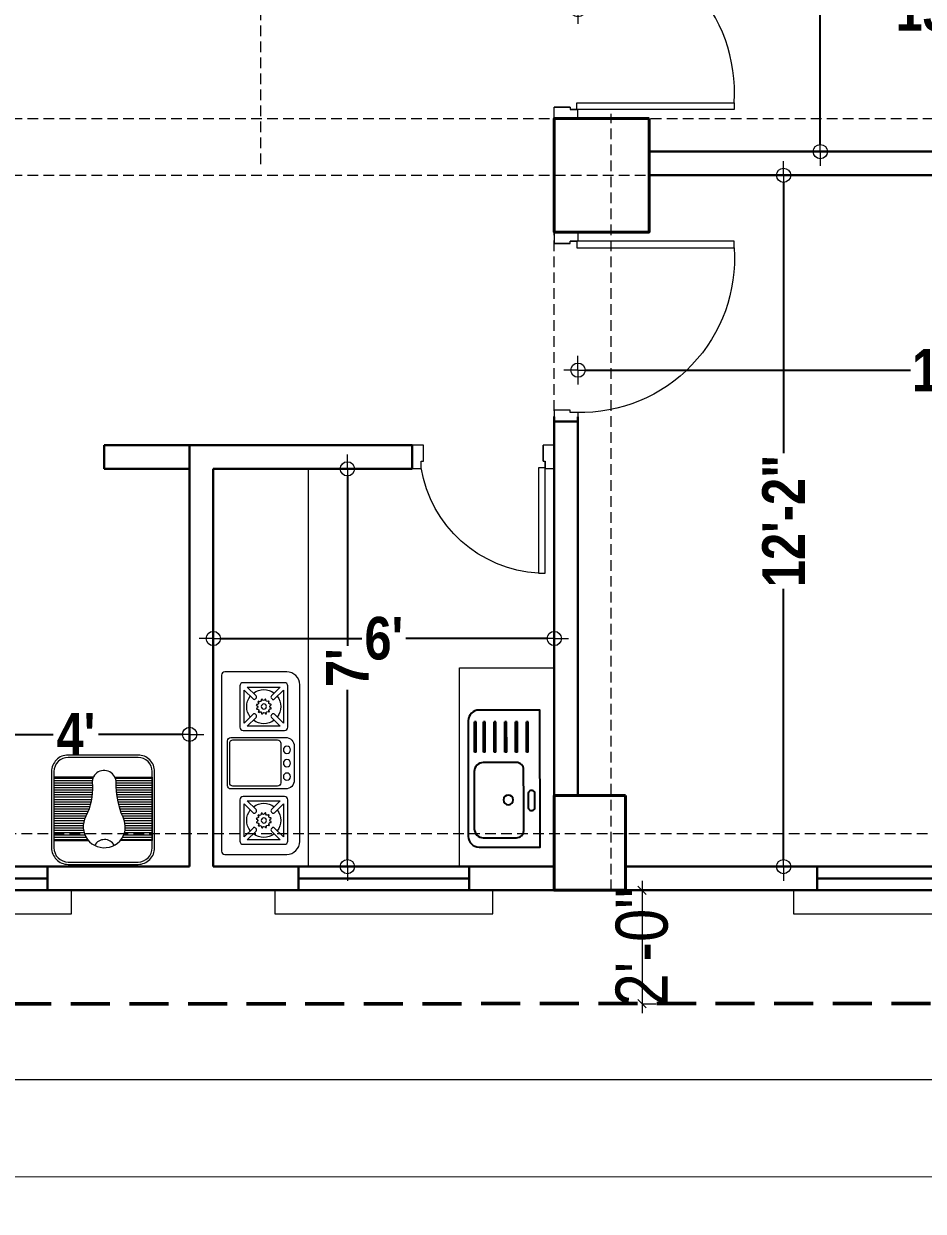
# Model space of a CAD drawing. Header units: inches. Extents: x 64086 to 138972, y -13497 to 16809.
# Drawn here: x 97572.8 to 97762.7, y -10913.1 to -10662.4 of the extents above; entities that cross this region are included whole.
import ezdxf

# ---------------------------------------------------------------- set-up
doc = ezdxf.new("R2010")
doc.units = ezdxf.units.IN
doc.header["$LTSCALE"] = 0.5
doc.header["$MEASUREMENT"] = 0
doc.header["$PDMODE"] = 2
doc.linetypes.add('DASHED', pattern=[0.75, 0.5, -0.25])
doc.layers.get('0').update_dxf_attribs({"lineweight": 13})
for name, color, linetype, lineweight in [('BEAM 2', 87, 'Continuous', 15), ('Boundary', 6, 'DASHED', 50), ('Column', 1, 'Continuous', 40), ('DIM', 5, 'Continuous', 13), ('e-tv+tel', 5, 'Continuous', 25), ('eq1', 113, 'Continuous', 25), ('f2', 94, 'Continuous', 25), ('fur', 42, 'Continuous', 15), ('FURNITUER', 45, 'Continuous', 15), ('P-BASIN1', 6, 'Continuous', 15), ('P-COMMODE', 6, 'Continuous', 15), ('railing', 30, 'Continuous', 15), ('Raling', 35, 'Continuous', 20), ('TEXT', 7, 'Continuous', 13), ('WALL', 7, 'Continuous', 30), ('Wall_20', 253, 'Continuous', 20)]:
    doc.layers.add(name, color=color, linetype=linetype, lineweight=lineweight)
doc.styles.add('1', font='ARIALN.TTF')
doc.styles.get("Standard").update_dxf_attribs({"font": 'ARIALNB.TTF'})
doc.dimstyles.new('Column Dim', dxfattribs={"dimtxt": 9, "dimasz": 1.5, "dimexe": 13.25, "dimexo": 11, "dimgap": 1, "dimtad": 0, "dimdec": 1, "dimzin": 0, "dimdsep": 46, "dimlunit": 4, "dimtxsty": 'Standard', "dimblk": 'DIM', "dimcen": 0, "dimse1": 1, "dimse2": 1, "dimclrd": 5, "dimclre": 5, "dimclrt": 7, "dimadec": 0, "dimazin": 0, "dimtfac": 1, "dimtdec": 1, "dimtofl": 0, "dimtmove": 2, "dimatfit": 3, "dimldrblk": 'DIM', "dimfxl": 1, "dimtolj": 1, "dimtzin": 0, "dimarcsym": 0})
doc.dimstyles.new('DIM-1-2', dxfattribs={"dimtxt": 8, "dimasz": 1.75, "dimexe": 3, "dimexo": 2, "dimgap": 3, "dimtad": 0, "dimdec": 0, "dimzin": 3, "dimdsep": 46, "dimlunit": 4, "dimtxsty": '1', "dimblk": 'OBLIQUE', "dimcen": 1, "dimdle": 2, "dimclrd": 256, "dimclre": 256, "dimclrt": 256, "dimadec": 0, "dimazin": 0, "dimtfac": 0.75, "dimtdec": 0, "dimtmove": 1, "dimatfit": 3, "dimldrblk": 'OBLIQUE', "dimfxl": 1, "dimtolj": 1, "dimtzin": 0, "dimlwd": -1, "dimlwe": -1, "dimarcsym": 0})

# ---------------------------------------------------------------- blocks, each defined once
blk = doc.blocks.new('door-3')
at = {"layer": 'railing'}
for p, q in [((98873.42, -21113.88), (98873.42, -21080.69)), ((98873.42, -21080.69), (98874.85, -21080.69)), ((98874.85, -21080.69), (98874.85, -21113.88)), ((98836.75, -21118.64), (98836.75, -21113.64)), ((98838.65, -21113.64), (98836.75, -21113.64)), ((98838.66, -21113.88), (98838.66, -21115.31)), ((98838.66, -21113.88), (98838.66, -21115.31)), ((98874.85, -21113.88), (98873.42, -21113.88)), ((98876.75, -21113.64), (98874.85, -21113.64)), ((98874.85, -21113.88), (98874.85, -21115.31)), ((98874.85, -21115.31), (98874.85, -21113.88)), ((98876.75, -21113.64), (98876.75, -21118.64)), ((98838.66, -21115.31), (98839.13, -21115.31)), ((98839.13, -21115.31), (98839.13, -21118.64)), ((98839.13, -21115.31), (98839.13, -21118.64)), ((98874.37, -21115.31), (98874.37, -21118.64)), ((98874.37, -21118.64), (98874.37, -21115.31)), ((98874.37, -21115.31), (98874.85, -21115.31)), ((98839.13, -21118.64), (98836.75, -21118.64)), ((98876.75, -21118.64), (98874.37, -21118.64))]:
    blk.add_line(p, q, dxfattribs=at)
blk.add_arc((98871.12, -21113.08), 32.47, 85.9343, 181.4162, dxfattribs=at)
blk = doc.blocks.new('toilet d')
at = {"layer": 'railing'}
for p, q in [((98951.72, -21113.88), (98951.72, -21091.64)), ((98951.72, -21091.64), (98953.15, -21091.64)), ((98953.15, -21091.64), (98953.15, -21113.88)), ((98925.06, -21118.64), (98925.06, -21113.64)), ((98927, -21113.64), (98925.06, -21113.64)), ((98926.96, -21113.88), (98926.96, -21115.31)), ((98926.96, -21113.88), (98926.96, -21115.31)), ((98953.15, -21113.88), (98951.72, -21113.88)), ((98955.06, -21113.64), (98953.15, -21113.64)), ((98953.15, -21113.88), (98953.15, -21115.31)), ((98953.15, -21115.31), (98953.15, -21113.88)), ((98955.06, -21113.64), (98955.06, -21118.64)), ((98926.96, -21115.31), (98927.44, -21115.31)), ((98927.44, -21115.31), (98927.44, -21118.64)), ((98927.44, -21115.31), (98927.44, -21118.64)), ((98952.68, -21115.31), (98952.68, -21118.64)), ((98952.68, -21118.64), (98952.68, -21115.31)), ((98952.68, -21115.31), (98953.15, -21115.31)), ((98927.44, -21118.64), (98925.06, -21118.64)), ((98955.06, -21118.64), (98952.68, -21118.64))]:
    blk.add_line(p, q, dxfattribs=at)
blk.add_arc((98953.17, -21118.15), 26.55, 93.112, 170.7406, dxfattribs=at)
blk = doc.blocks.new('_Oblique')
at = {"color": 0, "linetype": 'ByBlock', "lineweight": -2}
blk.add_line((-0.5, -0.5), (0.5, 0.5), dxfattribs=at)
blk = doc.blocks.new('*D552')
at = {"layer": 'Defpoints', "color": 0, "lineweight": 30, "ltscale": 3, "transparency": 16777216}
for p in [(96704.86, -10869.36), (98048.86, -10869.27), (98048.86, -10905.87)]:
    blk.add_point(p, dxfattribs=at)
at = {"layer": 'TEXT', "ltscale": 3, "transparency": 16777216}
for p, q in [((96704.86, -10903.96), (96704.86, -10908.96)), ((98048.86, -10903.87), (98048.86, -10908.87)), ((96702.86, -10905.96), (97355.28, -10905.91)), ((98050.86, -10905.87), (97398.45, -10905.91))]:
    blk.add_line(p, q, dxfattribs=at)
at = {"layer": 'TEXT', "ltscale": 3, "transparency": 16777216, "xscale": 1.75, "yscale": 1.75, "zscale": 1.75}
for p, rotation in [((96704.86, -10905.96), 180.0039345522628), ((98048.86, -10905.87), 0.003934552262808667)]:
    blk.add_blockref('_Oblique', p, dxfattribs=dict(at, rotation=rotation))
at = {"layer": 'TEXT', "ltscale": 3, "transparency": 16777216, "insert": (97376.86, -10905.91), "char_height": 11, "attachment_point": 5, "rotation": 0.0039, "style": '1'}
blk.add_mtext('\\A1;112\'-0"', dxfattribs=at)
blk = doc.blocks.new('*D555')
at = {"layer": 'Defpoints', "color": 0, "lineweight": 30, "ltscale": 3, "transparency": 16777216}
for p in [(97703.33, -10845.36), (97703.33, -10869.3), (97703.33, -10869.3)]:
    blk.add_point(p, dxfattribs=at)
at = {"layer": 'TEXT', "ltscale": 3, "transparency": 16777216}
for p, q in [((97703.33, -10843.36), (97703.33, -10871.3)), ((97703.33, -10845.36), (97706.33, -10845.36)), ((97703.33, -10869.3), (97706.33, -10869.3))]:
    blk.add_line(p, q, dxfattribs=at)
at = {"layer": 'TEXT', "ltscale": 3, "transparency": 16777216, "xscale": 1.75, "yscale": 1.75, "zscale": 1.75}
for p, rotation in [((97703.33, -10845.36), 90), ((97703.33, -10869.3), 270)]:
    blk.add_blockref('_Oblique', p, dxfattribs=dict(at, rotation=rotation))
at = {"layer": 'TEXT', "ltscale": 3, "transparency": 16777216, "insert": (97703.33, -10857.33), "char_height": 11, "attachment_point": 5, "rotation": 90, "style": '1'}
blk.add_mtext('\\A1;2\'-0"', dxfattribs=at)
blk = doc.blocks.new('*D556')
at = {"layer": 'Defpoints', "color": 0, "lineweight": 30, "ltscale": 3, "transparency": 16777216}
for p in [(97916.83, -10845.36), (96729.83, -10852.36), (97916.83, -10885.36)]:
    blk.add_point(p, dxfattribs=at)
at = {"layer": 'TEXT', "ltscale": 3, "transparency": 16777216}
for p, q in [((96727.83, -10885.36), (97301.32, -10885.36)), ((96729.83, -10883.36), (96729.83, -10888.36)), ((97918.83, -10885.36), (97345.34, -10885.36)), ((97916.83, -10883.36), (97916.83, -10888.36))]:
    blk.add_line(p, q, dxfattribs=at)
at = {"layer": 'TEXT', "ltscale": 3, "transparency": 16777216, "xscale": 1.75, "yscale": 1.75, "zscale": 1.75, "rotation": 180}
blk.add_blockref('_Oblique', (96729.83, -10885.36), dxfattribs=at)
at = {"layer": 'TEXT', "ltscale": 3, "transparency": 16777216, "xscale": 1.75, "yscale": 1.75, "zscale": 1.75}
blk.add_blockref('_Oblique', (97916.83, -10885.36), dxfattribs=at)
at = {"layer": 'TEXT', "ltscale": 3, "transparency": 16777216, "insert": (97323.33, -10885.36), "char_height": 11, "attachment_point": 5, "style": '1'}
blk.add_mtext('\\A1;98\'-11"', dxfattribs=at)
blk = doc.blocks.new('RFG')
at = {"layer": 'eq1'}
for p, q in [((58975.63, -1234.82), (58975.16, -1234.82)), ((58978, -1234.82), (58977.52, -1234.82)), ((58980.84, -1234.82), (58980.36, -1234.82)), ((58983.67, -1234.82), (58983.2, -1234.82)), ((58986.51, -1234.82), (58986.04, -1234.82)), ((58989.35, -1234.82), (58988.88, -1234.82)), ((58975.63, -1242.84), (58975.16, -1242.84)), ((58978, -1242.84), (58977.52, -1242.84)), ((58980.84, -1242.84), (58980.36, -1242.84)), ((58983.67, -1242.84), (58983.2, -1242.84)), ((58986.51, -1242.84), (58986.04, -1242.84)), ((58989.35, -1242.84), (58988.88, -1242.84))]:
    blk.add_line(p, q, dxfattribs=at)
for points in [[(58976.37, -1209.78), (58992.47, -1209.78), (58992.45, -1245.97), (58976.37, -1245.97, -0.414214), (58973.53, -1243.14), (58973.53, -1212.62, -0.414214)], [(58988.15, -1221.65), (58988.15, -1230.22, -0.414214), (58986.26, -1232.11), (58977.49, -1232.11, -0.414214), (58975.12, -1229.74), (58975.12, -1214.61, -0.414214), (58977.49, -1212.24), (58986.26, -1212.24, -0.414214), (58988.15, -1214.13)], [(58990.06, -1219.46), (58990.42, -1219.46, -0.414214), (58991.13, -1220.17), (58991.13, -1223.99, -0.414214), (58990.42, -1224.7), (58990.06, -1224.7, -0.414214), (58989.35, -1223.99), (58989.35, -1220.17, -0.414214)]]:
    blk.add_lwpolyline(points, format="xyb", close=True, dxfattribs=at)
for points in [[(58975.16, -1234.82), (58975.16, -1242.84)], [(58975.63, -1234.82), (58975.63, -1242.84)], [(58977.52, -1234.82), (58977.52, -1242.84)], [(58978, -1234.82), (58978, -1242.84)], [(58980.36, -1234.82), (58980.36, -1242.84)], [(58980.84, -1234.82), (58980.84, -1242.84)], [(58983.2, -1234.82), (58983.2, -1242.84)], [(58983.67, -1234.82), (58983.67, -1242.84)], [(58986.04, -1234.82), (58986.04, -1242.84)], [(58986.51, -1234.82), (58986.51, -1242.84)], [(58988.88, -1234.82), (58988.88, -1242.84)], [(58989.35, -1234.82), (58989.35, -1242.84)]]:
    blk.add_lwpolyline(points, dxfattribs=at)
blk.add_circle((58984.09, -1222.25), 1.28, dxfattribs=at)
blk = doc.blocks.new('A$C31E24FA5')
at = {"layer": 'fur'}
for p, q in [((0.5, 17.93), (7.16, 17.93)), ((14.06, 17.93), (21.26, 17.93)), ((0.5, 17.43), (6.8, 17.43)), ((0.5, 16.93), (6.54, 16.93)), ((0.5, 16.43), (6.35, 16.43)), ((0.5, 15.93), (6.23, 15.93)), ((0.5, 15.43), (6.2, 15.43)), ((14.42, 17.43), (21.26, 17.43)), ((14.68, 16.93), (21.26, 16.93)), ((14.87, 16.43), (21.26, 16.43)), ((14.99, 15.93), (21.26, 15.93)), ((15.06, 15.43), (21.26, 15.43)), ((0.5, 14.93), (6.21, 14.93)), ((0.5, 14.43), (6.27, 14.43)), ((0.5, 13.93), (6.37, 13.93)), ((0.5, 13.43), (6.52, 13.43)), ((0.5, 12.93), (6.71, 12.93)), ((14.5, 12.93), (21.26, 12.93)), ((14.74, 13.43), (21.26, 13.43)), ((14.91, 13.93), (21.26, 13.93)), ((15.02, 14.43), (21.26, 14.43)), ((15.06, 14.93), (21.26, 14.93)), ((0.5, 12.43), (6.97, 12.43)), ((0.5, 11.93), (7.17, 11.93)), ((0.5, 11.43), (7.32, 11.43)), ((0.5, 10.93), (7.45, 10.93)), ((0.5, 10.43), (7.57, 10.43)), ((13.57, 10.43), (21.26, 10.43)), ((13.71, 10.93), (21.26, 10.93)), ((13.87, 11.43), (21.26, 11.43)), ((14.06, 11.93), (21.26, 11.93)), ((14.27, 12.43), (21.26, 12.43)), ((0.5, 9.93), (7.68, 9.93)), ((0.5, 9.43), (7.78, 9.43)), ((0.5, 8.93), (7.87, 8.93)), ((0.5, 8.43), (7.94, 8.43)), ((0.5, 7.93), (8, 7.93)), ((13.16, 7.93), (21.26, 7.93)), ((13.21, 8.43), (21.26, 8.43)), ((13.27, 8.93), (21.26, 8.93)), ((13.35, 9.43), (21.26, 9.43)), ((13.45, 9.93), (21.26, 9.93)), ((0.5, 7.43), (8.06, 7.43)), ((0.5, 6.93), (8.1, 6.93)), ((0.5, 6.43), (8.12, 6.43)), ((0.5, 5.93), (8.14, 5.93)), ((0.5, 5.43), (8.16, 5.43)), ((13.13, 6.93), (21.26, 6.93)), ((13.14, 7.43), (21.26, 7.43)), ((13.15, 6.43), (21.26, 6.43)), ((13.18, 5.43), (21.26, 5.43)), ((13.21, 5.93), (21.26, 5.93)), ((0.5, 4.93), (8.29, 4.93)), ((13.06, 4.93), (21.26, 4.93))]:
    blk.add_line(p, q, dxfattribs=at)
for points in [[(3.5, 0), (18.26, 0, 0.414214), (21.76, 3.5), (21.76, 19.59, 0.414214), (18.26, 23.09), (3.5, 23.09, 0.414214), (0, 19.59), (0, 3.5, 0.414214)], [(3.5, 0.5), (18.26, 0.5, 0.414214), (21.26, 3.5), (21.26, 19.59, 0.414214), (18.26, 22.59), (3.5, 22.59, 0.414214), (0.5, 19.59), (0.5, 3.5, 0.414214)], [(14.5, 12.93, 1.187601), (6.22, 15.87, 0.159476), (7.07, 12.25, -0.071892), (8.14, 5.92, 1.143323), (13.15, 6.33, -0.127468)]]:
    blk.add_lwpolyline(points, format="xyb", close=True, dxfattribs=at)
for points in [[(8.4, 4.67), (0.5, 4.67), (0.5, 18.07), (7.27, 18.07)], [(12.95, 4.67), (21.26, 4.67), (21.26, 18.07), (13.95, 18.07)]]:
    blk.add_lwpolyline(points, dxfattribs=at)
blk.add_arc((10.58, 20.16), 2.31, 208.2976, 332.3555, dxfattribs=at)
blk = doc.blocks.new('BURNER')
at = {"layer": 'fur'}
for points in [[(-21, -15), (-21, -0.75, -0.414214), (-20.25, 0), (20.25, 0, -0.414214), (21, -0.75), (21, -15, -0.414214), (18, -18), (-18, -18, -0.414214)], [(-5.9, -2.13), (-5.9, -14.72, 0.414214), (-3.9, -16.72), (3.94, -16.72, 0.414214), (5.94, -14.72), (5.94, -2.13, 0.414214), (5.19, -1.38), (-5.15, -1.38, 0.414214)], [(-5.32, -2.63), (-5.32, -12.88, 0.414214), (-4.57, -13.63), (4.53, -13.63, 0.414214), (5.28, -12.88), (5.28, -2.63, 0.414214), (4.53, -1.88), (-4.57, -1.88, 0.414214)], [(-18.5, -14.47), (-18.5, -4.97, -0.414214), (-17.75, -4.22), (-8.25, -4.22, -0.414214), (-7.5, -4.97), (-7.5, -14.47, -0.414214), (-8.25, -15.22), (-17.75, -15.22, -0.414214)], [(-17.5, -5.93), (-17.5, -13.51), (-15.47, -11.48, -0.414214), (-14.91, -11.48), (-14.76, -11.62, -0.414214), (-14.76, -12.19), (-16.79, -14.22), (-9.21, -14.22), (-11.24, -12.19, -0.414214), (-11.24, -11.62), (-11.1, -11.48, -0.414214), (-10.53, -11.48), (-8.5, -13.51), (-8.5, -5.93), (-10.53, -7.96, -0.414214), (-11.1, -7.96), (-11.24, -7.81, -0.414214), (-11.24, -7.25), (-9.21, -5.22), (-16.79, -5.22), (-14.76, -7.25, -0.414214), (-14.76, -7.81), (-14.91, -7.96, -0.414214), (-15.47, -7.96)], [(7.67, -14.47), (7.67, -4.97, -0.414214), (8.42, -4.22), (17.92, -4.22, -0.414214), (18.67, -4.97), (18.67, -14.47, -0.414214), (17.92, -15.22), (8.42, -15.22, -0.414214)], [(8.67, -5.93), (8.67, -13.51), (10.7, -11.48, -0.414214), (11.26, -11.48), (11.4, -11.62, -0.414214), (11.4, -12.19), (9.37, -14.22), (16.96, -14.22), (14.93, -12.19, -0.414214), (14.93, -11.62), (15.07, -11.48, -0.414214), (15.64, -11.48), (17.67, -13.51), (17.67, -5.93), (15.64, -7.96, -0.414214), (15.07, -7.96), (14.93, -7.81, -0.414214), (14.93, -7.25), (16.96, -5.22), (9.37, -5.22), (11.4, -7.25, -0.414214), (11.4, -7.81), (11.26, -7.96, -0.414214), (10.7, -7.96)], [(-13.5, -8.05, -0.029973), (-13.29, -8, 0.921201), (-12.6, -8.03, -0.029973), (-12.4, -8.09, 0.921201), (-11.8, -8.46, -0.029973), (-11.66, -8.61, 0.921201), (-11.33, -9.22, -0.029973), (-11.29, -9.43, 0.921201), (-11.31, -10.12, -0.029973), (-11.37, -10.32, 0.921201), (-11.74, -10.91, -0.029973), (-11.89, -11.06, 0.921201), (-12.51, -11.39, -0.029973), (-12.71, -11.43, 0.921201), (-13.4, -11.41, -0.029973), (-13.6, -11.35, 0.921201), (-14.2, -10.98, -0.029973), (-14.34, -10.83, 0.921201), (-14.67, -10.21, -0.029973), (-14.71, -10.01, 0.921201), (-14.69, -9.31, -0.029973), (-14.63, -9.11, 0.921201), (-14.26, -8.52, -0.029973), (-14.11, -8.38, 0.921201)], [(12.67, -8.05, -0.029973), (12.87, -8, 0.921201), (13.57, -8.03, -0.029973), (13.77, -8.09, 0.921201), (14.36, -8.46, -0.029973), (14.51, -8.61, 0.921201), (14.83, -9.22, -0.029973), (14.88, -9.43, 0.921201), (14.86, -10.12, -0.029973), (14.8, -10.32, 0.921201), (14.43, -10.91, -0.029973), (14.28, -11.06, 0.921201), (13.66, -11.39, -0.029973), (13.46, -11.43, 0.921201), (12.76, -11.41, -0.029973), (12.56, -11.35, 0.921201), (11.97, -10.98, -0.029973), (11.83, -10.83, 0.921201), (11.5, -10.21, -0.029973), (11.45, -10.01, 0.921201), (11.48, -9.31, -0.029973), (11.54, -9.11, 0.921201), (11.91, -8.52, -0.029973), (12.06, -8.38, 0.921201)]]:
    blk.add_lwpolyline(points, format="xyb", close=True, dxfattribs=at)
for centre, radius in [((-13.01, -9.75), 0.597), ((13.19, -9.75), 0.597), ((-3.07, -15.05), 0.834), ((0.02, -15.05), 0.834), ((3.11, -15.05), 0.834)]:
    blk.add_circle(centre, radius, dxfattribs=at)
for centre, start, end in [((-13, -9.72), 142.3105, 217.6895), ((-13, -9.72), 52.3105, 127.6895), ((-13, -9.72), 322.3105, 37.6895), ((13.17, -9.72), 142.3105, 217.6895), ((13.17, -9.72), 52.3105, 127.6895), ((13.17, -9.72), 322.3105, 37.6895), ((-13, -9.72), 232.3105, 307.6895), ((13.17, -9.72), 232.3105, 307.6895)]:
    blk.add_arc(centre, 3.93, start, end, dxfattribs=at)
blk = doc.blocks.new('DIM')
at = {"layer": 'DIM'}
for q in [(0, 2), (-2, 0), (0, -2), (2, 0)]:
    blk.add_line((0, 0), q, dxfattribs=at)
blk.add_circle((0, 0), 1, dxfattribs=at)
blk = doc.blocks.new('*D627')
at = {"layer": 'Defpoints', "color": 0, "lineweight": 30, "ltscale": 15, "transparency": 16777216}
for p in [(97740.97, -10571), (97740.97, -10689.36), (97740.97, -10689.36)]:
    blk.add_point(p, dxfattribs=at)
at = {"layer": 'WALL', "color": 5, "lineweight": -2, "ltscale": 15, "transparency": 16777216}
for p, q in [((97740.97, -10572.5), (97740.97, -10612.88)), ((97740.97, -10687.86), (97740.97, -10647.48))]:
    blk.add_line(p, q, dxfattribs=at)
at = {"layer": 'WALL', "color": 5, "lineweight": -2, "ltscale": 15, "transparency": 16777216, "xscale": 1.5, "yscale": 1.5, "zscale": 1.5}
for p, rotation in [((97740.97, -10571), 90), ((97740.97, -10689.36), 270)]:
    blk.add_blockref('DIM', p, dxfattribs=dict(at, rotation=rotation))
at = {"layer": 'WALL', "color": 7, "lineweight": 30, "ltscale": 15, "transparency": 16777216, "insert": (97740.97, -10630.18), "char_height": 9, "attachment_point": 5, "rotation": 90}
blk.add_mtext('\\A1;9\'-10{\\H1x;\\S1/2;}"', dxfattribs=at)
blk = doc.blocks.new('*D628')
at = {"layer": 'Defpoints', "color": 0, "lineweight": 30, "ltscale": 15, "transparency": 16777216}
for p in [(97737.95, -10694.36), (97733.21, -10840.36), (97737.95, -10840.36)]:
    blk.add_point(p, dxfattribs=at)
at = {"layer": 'WALL', "color": 5, "lineweight": -2, "ltscale": 15, "transparency": 16777216}
for p, q in [((97733.21, -10695.86), (97733.21, -10753.04)), ((97733.21, -10838.86), (97733.21, -10781.69))]:
    blk.add_line(p, q, dxfattribs=at)
at = {"layer": 'WALL', "color": 5, "lineweight": -2, "ltscale": 15, "transparency": 16777216, "xscale": 1.5, "yscale": 1.5, "zscale": 1.5}
for p, rotation in [((97733.21, -10694.36), 90), ((97733.21, -10840.36), 270)]:
    blk.add_blockref('DIM', p, dxfattribs=dict(at, rotation=rotation))
at = {"layer": 'WALL', "color": 7, "lineweight": 30, "ltscale": 15, "transparency": 16777216, "insert": (97733.21, -10767.36), "char_height": 9, "attachment_point": 5, "rotation": 90}
blk.add_mtext('\\A1;12\'-2"', dxfattribs=at)
blk = doc.blocks.new('*D629')
at = {"layer": 'Defpoints', "color": 0, "lineweight": 30, "ltscale": 15, "transparency": 16777216}
for p in [(97858.83, -10735.52), (97689.81, -10812.45), (97858.83, -10812.45)]:
    blk.add_point(p, dxfattribs=at)
at = {"layer": 'WALL', "color": 5, "lineweight": -2, "ltscale": 15, "transparency": 16777216}
for p, q in [((97691.31, -10735.52), (97760, -10735.52)), ((97857.33, -10735.52), (97788.64, -10735.52))]:
    blk.add_line(p, q, dxfattribs=at)
at = {"layer": 'WALL', "color": 5, "lineweight": -2, "ltscale": 15, "transparency": 16777216, "xscale": 1.5, "yscale": 1.5, "zscale": 1.5, "rotation": 180}
blk.add_blockref('DIM', (97689.81, -10735.52), dxfattribs=at)
at = {"layer": 'WALL', "color": 5, "lineweight": -2, "ltscale": 15, "transparency": 16777216, "xscale": 1.5, "yscale": 1.5, "zscale": 1.5}
blk.add_blockref('DIM', (97858.83, -10735.52), dxfattribs=at)
at = {"layer": 'WALL', "color": 7, "lineweight": 30, "ltscale": 15, "transparency": 16777216, "insert": (97774.32, -10735.52), "char_height": 9, "attachment_point": 5}
blk.add_mtext('\\A1;14\'-1"', dxfattribs=at)
blk = doc.blocks.new('*D632')
at = {"layer": 'Defpoints', "color": 0, "lineweight": 30, "ltscale": 15, "transparency": 16777216}
for p in [(97689.81, -10590.36), (97851.83, -10590.36), (97689.81, -10659.41)]:
    blk.add_point(p, dxfattribs=at)
at = {"layer": 'WALL', "color": 5, "lineweight": -2, "ltscale": 15, "transparency": 16777216}
for p, q in [((97691.31, -10659.41), (97756.5, -10659.41)), ((97850.33, -10659.41), (97785.14, -10659.41))]:
    blk.add_line(p, q, dxfattribs=at)
at = {"layer": 'WALL', "color": 5, "lineweight": -2, "ltscale": 15, "transparency": 16777216, "xscale": 1.5, "yscale": 1.5, "zscale": 1.5, "rotation": 180}
blk.add_blockref('DIM', (97689.81, -10659.41), dxfattribs=at)
at = {"layer": 'WALL', "color": 5, "lineweight": -2, "ltscale": 15, "transparency": 16777216, "xscale": 1.5, "yscale": 1.5, "zscale": 1.5}
blk.add_blockref('DIM', (97851.83, -10659.41), dxfattribs=at)
at = {"layer": 'WALL', "color": 7, "lineweight": 30, "ltscale": 15, "transparency": 16777216, "insert": (97770.82, -10659.41), "char_height": 9, "attachment_point": 5}
blk.add_mtext('\\A1;13\'-6"', dxfattribs=at)
blk = doc.blocks.new('*D640')
at = {"layer": 'Defpoints', "color": 0, "lineweight": 30, "ltscale": 15, "transparency": 16777216}
for p in [(97607.82, -10812.43), (97559.82, -10820.54), (97607.82, -10820.54)]:
    blk.add_point(p, dxfattribs=at)
at = {"layer": 'WALL', "color": 5, "lineweight": -2, "ltscale": 15, "transparency": 16777216}
for p, q in [((97561.32, -10812.43), (97579.05, -10812.43)), ((97606.32, -10812.43), (97588.6, -10812.43))]:
    blk.add_line(p, q, dxfattribs=at)
at = {"layer": 'WALL', "color": 5, "lineweight": -2, "ltscale": 15, "transparency": 16777216, "xscale": 1.5, "yscale": 1.5, "zscale": 1.5, "rotation": 180}
blk.add_blockref('DIM', (97559.82, -10812.43), dxfattribs=at)
at = {"layer": 'WALL', "color": 5, "lineweight": -2, "ltscale": 15, "transparency": 16777216, "xscale": 1.5, "yscale": 1.5, "zscale": 1.5}
blk.add_blockref('DIM', (97607.82, -10812.43), dxfattribs=at)
at = {"layer": 'WALL', "color": 7, "lineweight": 30, "ltscale": 15, "transparency": 16777216, "insert": (97583.82, -10812.43), "char_height": 9, "attachment_point": 5}
blk.add_mtext("\\A1;4'", dxfattribs=at)
blk = doc.blocks.new('*D641')
at = {"layer": 'Defpoints', "color": 0, "lineweight": 30, "ltscale": 15, "transparency": 16777216}
for p in [(97612.82, -10784.34), (97684.81, -10785.36), (97684.81, -10792.18)]:
    blk.add_point(p, dxfattribs=at)
at = {"layer": 'WALL', "color": 5, "lineweight": -2, "ltscale": 15, "transparency": 16777216}
for p, q in [((97614.32, -10792.18), (97644.17, -10792.18)), ((97683.31, -10792.18), (97653.47, -10792.18))]:
    blk.add_line(p, q, dxfattribs=at)
at = {"layer": 'WALL', "color": 5, "lineweight": -2, "ltscale": 15, "transparency": 16777216, "xscale": 1.5, "yscale": 1.5, "zscale": 1.5, "rotation": 180}
blk.add_blockref('DIM', (97612.82, -10792.18), dxfattribs=at)
at = {"layer": 'WALL', "color": 5, "lineweight": -2, "ltscale": 15, "transparency": 16777216, "xscale": 1.5, "yscale": 1.5, "zscale": 1.5}
blk.add_blockref('DIM', (97684.81, -10792.18), dxfattribs=at)
at = {"layer": 'WALL', "color": 7, "lineweight": 30, "ltscale": 15, "transparency": 16777216, "insert": (97648.82, -10792.18), "char_height": 9, "attachment_point": 5}
blk.add_mtext("\\A1;6'", dxfattribs=at)
blk = doc.blocks.new('*D642')
at = {"layer": 'Defpoints', "color": 0, "lineweight": 30, "ltscale": 15, "transparency": 16777216}
for p in [(97641.14, -10756.36), (97641.14, -10840.36), (97641.14, -10840.36)]:
    blk.add_point(p, dxfattribs=at)
at = {"layer": 'WALL', "color": 5, "lineweight": -2, "ltscale": 15, "transparency": 16777216}
for p, q in [((97641.14, -10757.86), (97641.14, -10793.71)), ((97641.14, -10838.86), (97641.14, -10803.01))]:
    blk.add_line(p, q, dxfattribs=at)
at = {"layer": 'WALL', "color": 5, "lineweight": -2, "ltscale": 15, "transparency": 16777216, "xscale": 1.5, "yscale": 1.5, "zscale": 1.5}
for p, rotation in [((97641.14, -10756.36), 90), ((97641.14, -10840.36), 270)]:
    blk.add_blockref('DIM', p, dxfattribs=dict(at, rotation=rotation))
at = {"layer": 'WALL', "color": 7, "lineweight": 30, "ltscale": 15, "transparency": 16777216, "insert": (97641.14, -10798.36), "char_height": 9, "attachment_point": 5, "rotation": 90}
blk.add_mtext("\\A1;7'", dxfattribs=at)

msp = doc.modelspace()

# ---------------------------------------------------------------- linework, layer by layer
at = {"layer": 'BEAM 2', "linetype": 'DASHED', "ltscale": 9}
for p, q in [((97622.81, -10399.5), (97622.81, -10692.36)), ((96729.83, -10682.36), (97904.83, -10682.36)), ((97684.81, -10845.36), (97684.81, -10681.36)), ((97696.81, -10845.36), (97696.81, -10681.36)), ((96729.83, -10694.36), (97904.83, -10694.36)), ((97342.82, -10833.36), (97910.83, -10833.36)), ((97342.82, -10845.36), (97910.83, -10845.36))]:
    msp.add_line(p, q, dxfattribs=at)
at = {"layer": 'Boundary', "color": 1, "ltscale": 33}
msp.add_lwpolyline([(97905.27, -10264.28), (98048.86, -10869.27), (96704.86, -10869.36), (96705.27, -10265.36), (97905.27, -10264.28)], dxfattribs=at)
at = {"layer": 'Column'}
for points in [[(97704.81, -10682.36), (97684.81, -10682.36), (97684.81, -10706.36), (97704.81, -10706.36)], [(97704.81, -10682.36), (97684.81, -10682.36), (97684.81, -10706.36), (97704.81, -10706.36)], [(97699.81, -10825.36), (97684.81, -10825.36), (97684.81, -10845.36), (97699.81, -10845.36)], [(97699.81, -10825.36), (97684.81, -10825.36), (97684.81, -10845.36), (97699.81, -10845.36)], [(97699.81, -10825.36), (97684.81, -10825.36), (97684.81, -10845.36), (97699.81, -10845.36)]]:
    msp.add_lwpolyline(points, close=True, dxfattribs=at)
at = {"layer": 'e-tv+tel', "lineweight": 30}
for p, q in [((97666.82, -10840.36), (97630.82, -10840.36)), ((97740.32, -10840.36), (97800.32, -10840.36)), ((97559.82, -10842.86), (97577.82, -10842.86)), ((97666.82, -10842.86), (97630.82, -10842.86)), ((97740.32, -10842.86), (97800.32, -10842.86)), ((97666.82, -10845.36), (97630.82, -10845.36)), ((97740.32, -10845.36), (97800.32, -10845.36))]:
    msp.add_line(p, q, dxfattribs=at)
msp.add_lwpolyline([(97559.82, -10845.36), (97559.82, -10840.36), (97577.82, -10840.36), (97577.82, -10845.36)], close=True, dxfattribs=at)
at = {"layer": 'FURNITUER', "lineweight": 30, "ltscale": 15}
msp.add_lwpolyline([(97427.85, -10616.71), (97427.85, -10552.05), (97625.31, -10552.05), (97625.31, -10568.55), (97831.84, -10568.55), (97831.84, -10566), (97883.01, -10566), (97895.05, -10662.35), (97899.85, -10662.36), (97896.77, -10751.16), (97916.83, -10751.36), (97916.83, -10845.36), (97354.82, -10845.36), (97354.62, -10821.36), (97352.82, -10821.36), (97352.82, -10771.36), (97424.82, -10771.36), (97424.82, -10682.36), (97424.83, -10616.72), (97427.85, -10616.71)], dxfattribs=at)
at = {"layer": 'P-BASIN1', "lineweight": 40}
for points in [[(97704.81, -10682.36), (97684.81, -10682.36), (97684.81, -10706.36), (97704.81, -10706.36)], [(97699.81, -10825.36), (97684.81, -10825.36), (97684.81, -10845.36), (97699.81, -10845.36)]]:
    msp.add_lwpolyline(points, close=True, dxfattribs=at)
at = {"layer": 'Raling'}
msp.add_line((97632.82, -10756.36), (97632.82, -10840.36), dxfattribs=at)
msp.add_lwpolyline([(97684.81, -10798.36), (97684.81, -10840.36), (97664.81, -10840.36), (97664.81, -10798.36), (97684.81, -10798.36)], dxfattribs=at)
at = {"layer": 'WALL', "color": 0, "ltscale": 3}
for p, q in [((97704.81, -10689.36), (97848.83, -10689.36)), ((97704.81, -10694.36), (97848.83, -10694.36)), ((97684.81, -10745.36), (97684.81, -10825.36)), ((97689.81, -10745.36), (97689.81, -10825.36)), ((97607.82, -10840.36), (97607.82, -10751.36)), ((97607.82, -10751.36), (97612.82, -10751.36)), ((97654.81, -10751.36), (97612.82, -10751.36)), ((97654.81, -10756.36), (97654.81, -10751.36)), ((97612.82, -10840.36), (97612.82, -10756.36)), ((97654.81, -10756.36), (97612.82, -10756.36)), ((97577.82, -10840.36), (97607.82, -10840.36)), ((97630.82, -10840.36), (97612.82, -10840.36)), ((97630.82, -10840.36), (97630.82, -10845.36)), ((97684.81, -10840.36), (97666.82, -10840.36)), ((97666.82, -10840.36), (97666.82, -10845.36)), ((97666.82, -10845.36), (97666.82, -10840.36)), ((97699.81, -10840.36), (97740.32, -10840.36)), ((97740.32, -10840.36), (97740.32, -10845.36)), ((97577.82, -10845.36), (97607.82, -10845.36)), ((97607.82, -10845.36), (97612.82, -10845.36)), ((97630.82, -10845.36), (97612.82, -10845.36)), ((97684.81, -10845.36), (97666.82, -10845.36)), ((97699.81, -10845.36), (97740.32, -10845.36))]:
    msp.add_line(p, q, dxfattribs=at)
at = {"layer": 'WALL', "ltscale": 3}
for p, q in [((97684.81, -10751.36), (97684.81, -10745.36)), ((97689.81, -10746.36), (97684.81, -10746.36))]:
    msp.add_line(p, q, dxfattribs=at)
at = {"layer": 'WALL', "lineweight": 30, "ltscale": 15}
for p, q in [((97589.82, -10751.36), (97607.82, -10751.36)), ((97589.82, -10756.36), (97589.82, -10751.36)), ((97607.82, -10756.36), (97589.82, -10756.36))]:
    msp.add_line(p, q, dxfattribs=at)
at = {"layer": 'WALL'}
msp.add_line((97577.82, -10845.36), (97577.82, -10840.36), dxfattribs=at)
at = {"layer": 'Wall_20'}
for points in [[(97559.82, -10845.36), (97554.82, -10845.36), (97554.82, -10850.36), (97577.9, -10850.36), (97582.9, -10850.36), (97582.9, -10845.36)], [(97630.82, -10845.36), (97625.82, -10845.36), (97625.82, -10850.36), (97666.84, -10850.36), (97671.84, -10850.36), (97671.84, -10845.36)], [(97740.32, -10845.36), (97735.32, -10845.36), (97735.32, -10850.36), (97800.28, -10850.36), (97805.28, -10850.36), (97805.28, -10845.36)]]:
    msp.add_lwpolyline(points, dxfattribs=at)

# ---------------------------------------------------------------- block references
at = {"layer": 'f2', "xscale": -0.7999999999593104, "yscale": 0.7999999999883585, "zscale": 0.8, "rotation": 180.0336442739806}
msp.add_blockref('RFG', (50488.41, -11831.77), dxfattribs=at)
at = {"layer": 'fur', "xscale": -0.9180270000360906, "yscale": 0.9180270000360906, "zscale": 0.9180270000360906, "rotation": 90}
msp.add_blockref('BURNER', (97614.56, -10818.5, -703.04), dxfattribs=at)
at = {"layer": 'P-COMMODE', "rotation": 180}
msp.add_blockref('A$C31E24FA5', (97600.44, -10816.79), dxfattribs=at)
at = {"layer": 'railing', "rotation": 270}
msp.add_blockref('door-3', (118803.45, 88194.39), dxfattribs=at)
at = {"layer": 'railing', "xscale": -1}
for name, p, rotation in [('door-3', (118803.45, -109583.12), 270), ('toilet d', (-1270.25, -31870.01), 180)]:
    msp.add_blockref(name, p, dxfattribs=dict(at, rotation=rotation))

# ---------------------------------------------------------------- dimensions: what is measured, and where the dimension line sits
at = {"layer": 'TEXT', "color": 0, "ltscale": 3}
dim = msp.add_linear_dim(base=(97703.33, -10869.3), p1=(97703.33, -10845.36), p2=(97703.33, -10869.3), angle=90, dimstyle='DIM-1-2', override={"dimtxt": 11, "dimfxl": 2, "dimfxlon": 1}, dxfattribs=at)
dim.commit()
dim.dimension.update_dxf_attribs({"geometry": '*D555', "text_midpoint": (97703.33, -10857.33), "dimtype": 160})
dim = msp.add_linear_dim(base=(97916.83, -10885.36), p1=(96729.83, -10852.36), p2=(97916.83, -10845.36), dimstyle='DIM-1-2', override={"dimtxt": 11, "dimfxl": 2, "dimfxlon": 1}, dxfattribs=at)
dim.commit()
dim.dimension.update_dxf_attribs({"geometry": '*D556', "text_midpoint": (97323.33, -10885.36)})
dim = msp.add_aligned_dim(p1=(96704.86, -10869.36), p2=(98048.86, -10869.27), distance=-36.59, dimstyle='DIM-1-2', override={"dimtxt": 11, "dimfxl": 2, "dimfxlon": 1}, dxfattribs=at)
dim.commit()
dim.dimension.update_dxf_attribs({"geometry": '*D552', "text_midpoint": (97376.86, -10905.91)})
at = {"layer": 'WALL', "lineweight": 30, "ltscale": 15}
for base, p1, p2, picture, middle in [((97740.97, -10689.36), (97740.97, -10571), (97740.97, -10689.36), '*D627', (97740.97, -10630.18)), ((97733.21, -10840.36), (97737.95, -10694.36), (97737.95, -10840.36), '*D628', (97733.21, -10767.36)), ((97641.14, -10840.36), (97641.14, -10756.36), (97641.14, -10840.36), '*D642', (97641.14, -10798.36))]:
    dim = msp.add_linear_dim(base=base, p1=p1, p2=p2, angle=90, dimstyle='Column Dim', override={"dimfxl": 4}, dxfattribs=at)
    dim.commit()
    dim.dimension.update_dxf_attribs({"geometry": picture, "text_midpoint": middle})
for base, p1, p2, picture, middle in [((97689.81, -10659.41), (97851.83, -10590.36), (97689.81, -10590.36), '*D632', (97770.82, -10659.41)), ((97858.83, -10735.52), (97689.81, -10812.45), (97858.83, -10812.45), '*D629', (97774.32, -10735.52)), ((97684.81, -10792.18), (97612.82, -10784.34), (97684.81, -10785.36), '*D641', (97648.82, -10792.18)), ((97607.82, -10812.43), (97559.82, -10820.54), (97607.82, -10820.54), '*D640', (97583.82, -10812.43))]:
    dim = msp.add_linear_dim(base=base, p1=p1, p2=p2, dimstyle='Column Dim', override={"dimfxl": 4}, dxfattribs=at)
    dim.commit()
    dim.dimension.update_dxf_attribs({"geometry": picture, "text_midpoint": middle})

doc.saveas('drawing.dxf')
